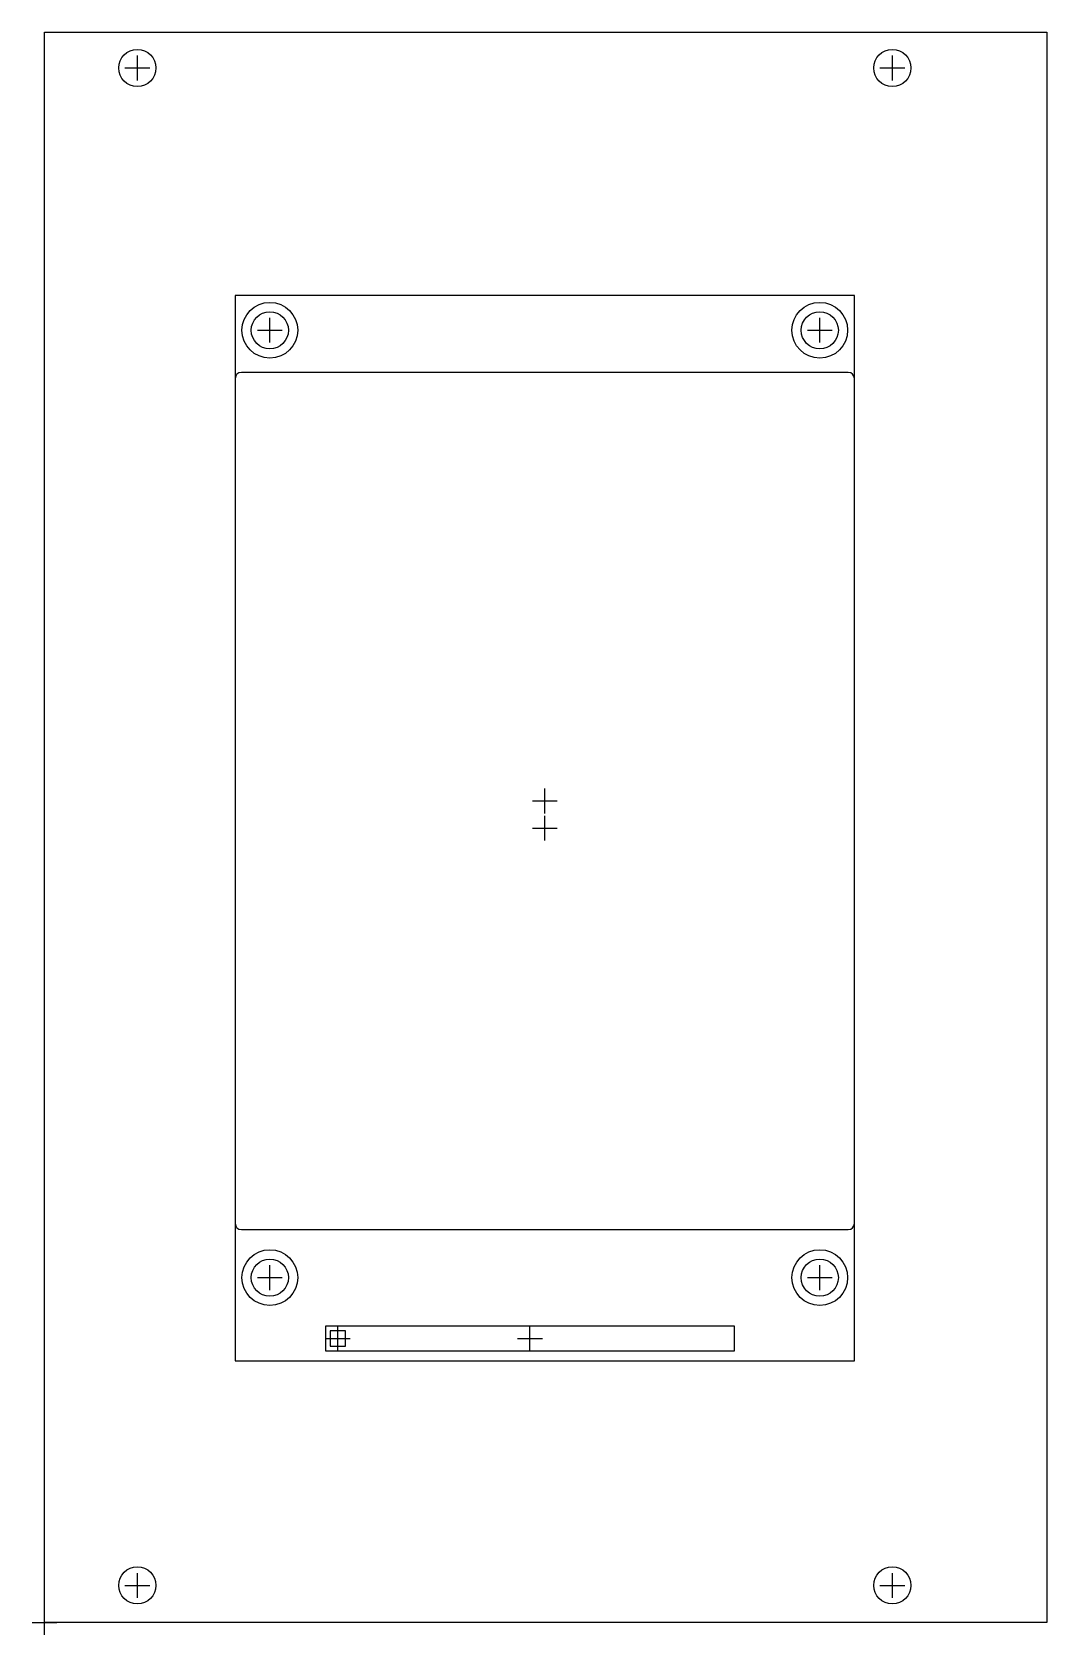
# Model space of a CAD drawing. Header units: millimetres. Extents: x -1 to 81, y -1 to 128.
import ezdxf

# ---------------------------------------------------------------- set-up
doc = ezdxf.new("R2010")
doc.units = ezdxf.units.MM
for name, color, linetype in [('Contour', 7, 'CONTINUOUS'), ('Engraving', 7, 'CONTINUOUS'), ('Reference_points', 1, 'CONTINUOUS')]:
    doc.layers.add(name, color=color, linetype=linetype)

msp = doc.modelspace()

# ---------------------------------------------------------------- linework, layer by layer
at = {"layer": 'Contour', "color": 7, "linetype": 'CONTINUOUS'}
for p, q in [((0, 0), (0, 128.4)), ((0, 128.4), (80.94, 128.4)), ((80.94, 128.4), (80.94, 0)), ((15.4, 100.425), (15.4, 32.225)), ((64.9, 100.925), (15.9, 100.925)), ((65.4, 32.225), (65.4, 100.425)), ((15.9, 31.725), (64.9, 31.725)), ((80.94, 0), (0, 0))]:
    msp.add_line(p, q, dxfattribs=at)
for centre in [(7.5, 125.5), (68.46, 125.5), (18.2, 104.325), (62.598, 104.325), (18.2, 27.845), (62.599, 27.845), (7.5, 3), (68.46, 3)]:
    msp.add_circle(centre, 1.5, dxfattribs=at)
for centre, start, end in [((15.9, 100.425), 90, 180), ((64.9, 100.425), 0, 90), ((15.9, 32.225), 180, 270), ((64.9, 32.225), 270, 360)]:
    msp.add_arc(centre, 0.5, start, end, dxfattribs=at)
at = {"layer": 'Engraving', "color": 133, "linetype": 'CONTINUOUS'}
for p, q in [((15.4, 107.125), (15.4, 21.125)), ((65.4, 107.125), (15.4, 107.125)), ((65.4, 21.125), (65.4, 107.125)), ((55.71, 23.925), (22.69, 23.925)), ((22.69, 23.925), (22.69, 21.925)), ((24.315, 23.55), (23.065, 23.55)), ((23.065, 23.55), (23.065, 22.3)), ((24.315, 22.3), (24.315, 23.55)), ((55.71, 21.925), (55.71, 23.925)), ((23.065, 22.3), (24.315, 22.3)), ((15.4, 21.125), (65.4, 21.125)), ((22.69, 21.925), (55.71, 21.925))]:
    msp.add_line(p, q, dxfattribs=at)
at = {"layer": 'Engraving', "color": 253, "linetype": 'CONTINUOUS'}
for centre in [(18.2, 104.325), (62.598, 104.325), (18.2, 27.845), (62.599, 27.845)]:
    msp.add_circle(centre, 2.25, dxfattribs=at)
at = {"layer": 'Reference_points', "color": 1, "linetype": 'CONTINUOUS'}
for p, q in [((7.5, 124.5), (7.5, 126.5)), ((68.46, 124.5), (68.46, 126.5)), ((6.5, 125.5), (8.5, 125.5)), ((67.46, 125.5), (69.46, 125.5)), ((18.2, 103.325), (18.2, 105.325)), ((18.2, 103.325), (18.2, 105.325)), ((62.598, 103.325), (62.598, 105.325)), ((62.598, 103.325), (62.598, 105.325)), ((17.2, 104.325), (19.2, 104.325)), ((17.2, 104.325), (19.2, 104.325)), ((61.598, 104.325), (63.598, 104.325)), ((61.598, 104.325), (63.598, 104.325)), ((40.4, 65.325), (40.4, 67.325)), ((39.4, 66.325), (41.4, 66.325)), ((40.4, 63.125), (40.4, 65.125)), ((40.4, 63.125), (40.4, 65.125)), ((39.4, 64.125), (41.4, 64.125)), ((39.4, 64.125), (41.4, 64.125)), ((18.2, 26.845), (18.2, 28.845)), ((18.2, 26.845), (18.2, 28.845)), ((62.599, 26.845), (62.599, 28.845)), ((62.599, 26.845), (62.599, 28.845)), ((17.2, 27.845), (19.2, 27.845)), ((17.2, 27.845), (19.2, 27.845)), ((61.599, 27.845), (63.599, 27.845)), ((61.599, 27.845), (63.599, 27.845)), ((23.69, 21.925), (23.69, 23.925)), ((39.2, 21.925), (39.2, 23.925)), ((22.69, 22.925), (24.69, 22.925)), ((38.2, 22.925), (40.2, 22.925)), ((7.5, 2), (7.5, 4)), ((68.46, 2), (68.46, 4)), ((6.5, 3), (8.5, 3)), ((67.46, 3), (69.46, 3)), ((-1, 0), (1, 0)), ((0, -1), (0, 1))]:
    msp.add_line(p, q, dxfattribs=at)

doc.saveas('drawing.dxf')
